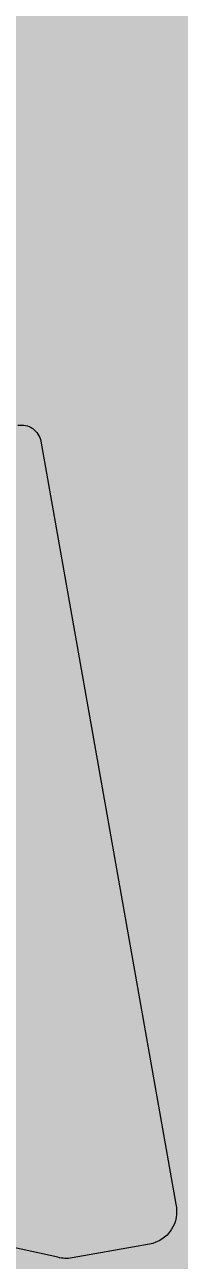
# Model space of a CAD drawing. Header units: millimetres. Extents: x -455656 to 9247092, y 0 to 412358.
# Drawn here: x 75441.7 to 75443.14, y 354034.24 to 354045.71 of the extents above; entities that cross this region are included whole.
import ezdxf
from ezdxf import colors
from ezdxf.entities.mleader import LeaderData, LeaderLine
from ezdxf.enums import TextEntityAlignment as Align
from ezdxf.math import Vec2, Vec3

# ---------------------------------------------------------------- set-up
doc = ezdxf.new("R2018")
doc.units = ezdxf.units.MM
doc.header["$MEASUREMENT"] = 0
doc.linetypes.add('HIDDEN', pattern=[6, 4, -2])
doc.layers.get('0').update_dxf_attribs({"color": 250, "lineweight": 9})
for name, color, linetype, lineweight in [('АР_Колонны Штрих', 250, 'Continuous', 5), ('АР_Номер помещения', 1, 'Continuous', 25), ('АР_Помещения_площадь', 19, 'Continuous', 9), ('подлога', 250, 'Continuous', 9)]:
    doc.layers.add(name, color=color, linetype=linetype, lineweight=lineweight)
doc.layers.add('АР_Названия помещений', color=124, linetype='Continuous', lineweight=5, plot=False)
doc.styles.add('ISOCPEUR', font='isocpeur.ttf', dxfattribs={"width": 0.7})
doc.styles.get("Standard").update_dxf_attribs({"font": 'isocpeur.ttf'})

# ---------------------------------------------------------------- blocks, each defined once
blk = doc.blocks.new('*U232')
at = {"color": 7, "style": 'ISOCPEUR', "width": 0.7, "flags": 1}
blk.add_attdef('КАТЕГОРИЯ', (-499.166, -2092.186), '', height=250, dxfattribs=at)
at = {"layer": 'АР_Номер помещения', "color": 7, "style": 'ISOCPEUR', "width": 0.7}
blk.add_attdef('НОМЕР_ПОМЕЩЕНИЯ', text='', height=300, dxfattribs=at).set_placement((1135.237, -4683.519), align=Align.MIDDLE_CENTER)
at = {"layer": 'АР_Помещения_площадь', "color": 7, "lineweight": 30, "width": 0.7, "flags": 104}
blk.add_attdef('ИМЯ_ПОМЕЩЕНИЯ', text='', height=100, dxfattribs=at).set_placement((157.628, 1217.141), align=Align.MIDDLE_CENTER)
at = {"layer": 'АР_Помещения_площадь', "color": 7, "style": 'ISOCPEUR', "width": 0.7}
blk.add_attdef('ПЛОЩАДЬ_ПОМЕЩЕНИЯ', text='', height=200, dxfattribs=at).set_placement((6388.051, -10752.088), align=Align.MIDDLE_RIGHT)
blk = doc.blocks.new('*U228')
at = {"color": 7, "style": 'ISOCPEUR', "width": 0.7, "flags": 1}
blk.add_attdef('КАТЕГОРИЯ', (-499.166, -2092.186), '', height=250, dxfattribs=at)
at = {"layer": 'АР_Номер помещения', "color": 7, "style": 'ISOCPEUR', "width": 0.7}
blk.add_attdef('НОМЕР_ПОМЕЩЕНИЯ', text='', height=300, dxfattribs=at).set_placement((-20232.679, 2600.078), align=Align.MIDDLE_CENTER)
at = {"layer": 'АР_Помещения_площадь', "color": 7, "style": 'ISOCPEUR', "width": 0.7}
blk.add_attdef('ПЛОЩАДЬ_ПОМЕЩЕНИЯ', text='', height=200, dxfattribs=at).set_placement((-20053.458, 1769.683), align=Align.MIDDLE_RIGHT)
at = {"layer": 'АР_Помещения_площадь', "color": 7, "lineweight": 30, "width": 0.7, "flags": 104}
blk.add_attdef('ИМЯ_ПОМЕЩЕНИЯ', text='', height=100, dxfattribs=at).set_placement((157.628, 1217.141), align=Align.MIDDLE_CENTER)
blk = doc.blocks.new('*U229')
at = {"color": 7, "style": 'ISOCPEUR', "width": 0.7, "flags": 1}
blk.add_attdef('КАТЕГОРИЯ', (-499.166, -2092.186), '', height=250, dxfattribs=at)
at = {"layer": 'АР_Номер помещения', "color": 7, "style": 'ISOCPEUR', "width": 0.7}
blk.add_attdef('НОМЕР_ПОМЕЩЕНИЯ', text='', height=300, dxfattribs=at).set_placement((-17103.919, 4164.009), align=Align.MIDDLE_CENTER)
at = {"layer": 'АР_Помещения_площадь', "color": 7, "style": 'ISOCPEUR', "width": 0.7}
blk.add_attdef('ПЛОЩАДЬ_ПОМЕЩЕНИЯ', text='', height=200, dxfattribs=at).set_placement((-15108.805, 2968.381), align=Align.MIDDLE_RIGHT)
at = {"layer": 'АР_Помещения_площадь', "color": 7, "lineweight": 30, "width": 0.7, "flags": 104}
blk.add_attdef('ИМЯ_ПОМЕЩЕНИЯ', text='', height=100, dxfattribs=at).set_placement((157.628, 1217.141), align=Align.MIDDLE_CENTER)
blk = doc.blocks.new('_DotSmall')
at = {"color": 0, "linetype": 'ByBlock', "const_width": 0.5}
blk.add_lwpolyline([(-0.0625, 0, 1), (0.0625, 0, 1)], format="xyb", close=True, dxfattribs=at)
blk = doc.blocks.new('A$Cb1ac1438')
at = {"layer": 'АР_Колонны Штрих', "ltscale": 100}
h = blk.add_hatch(dxfattribs=at)
h.set_pattern_fill('ANSI35', color=256, scale=500, angle=-72.0645)
h.set_pattern_definition([(332.935457, (-256735.91, 917047.48), (56.87424, 111.311818), []), (332.935457, (-256708.7, 916963.39), (56.87424, 111.311818), [156.25, -31.25, 0, -31.25])])
h.paths.add_polyline_path([(173.217, -6154.529), (50.039, -5773.967), (-330.523, -5897.145), (-207.345, -6277.707)])

msp = doc.modelspace()

# ---------------------------------------------------------------- linework, layer by layer
at = {"layer": 'подлога', "color": 5, "lineweight": 0, "ltscale": 100, "transparency": 33554687}
msp.add_lwpolyline([(75441.636, 354041.993, -0.4144), (75441.848, 354041.845), (75443.103, 354034.762, -0.430028), (75442.859, 354034.391), (75442.139, 354034.263, -0.109814), (75442.007, 354034.269), (75439.817, 354034.748, 0.800036)], format="xyb", dxfattribs=at)
msp.add_lwpolyline([(75441.636, 354041.993, -0.4144), (75441.848, 354041.845), (75443.103, 354034.762, -0.430028), (75442.859, 354034.391), (75442.139, 354034.263, -0.109814), (75442.007, 354034.269), (75439.817, 354034.748, 0.800036)], format="xyb", dxfattribs=at)
msp.add_lwpolyline([(75441.636, 354041.993, -0.4144), (75441.848, 354041.845), (75443.103, 354034.762, -0.430028), (75442.859, 354034.391), (75442.139, 354034.263, -0.109814), (75442.007, 354034.269), (75439.817, 354034.748, 0.800036)], format="xyb", dxfattribs=at)
msp.add_lwpolyline([(75441.636, 354041.993, -0.4144), (75441.848, 354041.845), (75443.103, 354034.762, -0.430028), (75442.859, 354034.391), (75442.139, 354034.263, -0.109814), (75442.007, 354034.269), (75439.817, 354034.748, 0.800036)], format="xyb", dxfattribs=at)
msp.add_lwpolyline([(75441.636, 354041.993, -0.4144), (75441.848, 354041.845), (75443.103, 354034.762, -0.430028), (75442.859, 354034.391), (75442.139, 354034.263, -0.109814), (75442.007, 354034.269), (75439.817, 354034.748, 0.800036)], format="xyb", dxfattribs=at)
msp.add_lwpolyline([(75441.636, 354041.993, -0.4144), (75441.848, 354041.845), (75443.103, 354034.762, -0.430028), (75442.859, 354034.391), (75442.139, 354034.263, -0.109814), (75442.007, 354034.269), (75439.817, 354034.748, 0.800036)], format="xyb", dxfattribs=at)
msp.add_lwpolyline([(75441.636, 354041.993, -0.4144), (75441.848, 354041.845), (75443.103, 354034.762, -0.430028), (75442.859, 354034.391), (75442.139, 354034.263, -0.109814), (75442.007, 354034.269), (75439.817, 354034.748, 0.800036)], format="xyb", dxfattribs=at)
msp.add_lwpolyline([(75441.636, 354041.993, -0.4144), (75441.848, 354041.845), (75443.103, 354034.762, -0.430028), (75442.859, 354034.391), (75442.139, 354034.263, -0.109814), (75442.007, 354034.269), (75439.817, 354034.748, 0.800036)], format="xyb", dxfattribs=at)
msp.add_lwpolyline([(75441.636, 354041.993, -0.4144), (75441.848, 354041.845), (75443.103, 354034.762, -0.430028), (75442.859, 354034.391), (75442.139, 354034.263, -0.109814), (75442.007, 354034.269), (75439.817, 354034.748, 0.800036)], format="xyb", dxfattribs=at)
msp.add_lwpolyline([(75441.636, 354041.993, -0.4144), (75441.848, 354041.845), (75443.103, 354034.762, -0.430028), (75442.859, 354034.391), (75442.139, 354034.263, -0.109814), (75442.007, 354034.269), (75439.817, 354034.748, 0.800036)], format="xyb", dxfattribs=at)
msp.add_lwpolyline([(75441.636, 354041.993, -0.4144), (75441.848, 354041.845), (75443.103, 354034.762, -0.430028), (75442.859, 354034.391), (75442.139, 354034.263, -0.109814), (75442.007, 354034.269), (75439.817, 354034.748, 0.800036)], format="xyb", dxfattribs=at)
msp.add_lwpolyline([(75441.636, 354041.993, -0.4144), (75441.848, 354041.845), (75443.103, 354034.762, -0.430028), (75442.859, 354034.391), (75442.139, 354034.263, -0.109814), (75442.007, 354034.269), (75439.817, 354034.748, 0.800036)], format="xyb", dxfattribs=at)
msp.add_lwpolyline([(75441.636, 354041.993, -0.4144), (75441.848, 354041.845), (75443.103, 354034.762, -0.430028), (75442.859, 354034.391), (75442.139, 354034.263, -0.109814), (75442.007, 354034.269), (75439.817, 354034.748, 0.800036)], format="xyb", dxfattribs=at)
msp.add_lwpolyline([(75441.636, 354041.993, -0.4144), (75441.848, 354041.845), (75443.103, 354034.762, -0.430028), (75442.859, 354034.391), (75442.139, 354034.263, -0.109814), (75442.007, 354034.269), (75439.817, 354034.748, 0.800036)], format="xyb", dxfattribs=at)
msp.add_lwpolyline([(75441.636, 354041.993, -0.4144), (75441.848, 354041.845), (75443.103, 354034.762, -0.430028), (75442.859, 354034.391), (75442.139, 354034.263, -0.109814), (75442.007, 354034.269), (75439.817, 354034.748, 0.800036)], format="xyb", dxfattribs=at)
msp.add_lwpolyline([(75441.636, 354041.993, -0.4144), (75441.848, 354041.845), (75443.103, 354034.762, -0.430028), (75442.859, 354034.391), (75442.139, 354034.263, -0.109814), (75442.007, 354034.269), (75439.817, 354034.748, 0.800036)], format="xyb", dxfattribs=at)
msp.add_lwpolyline([(75441.636, 354041.993, -0.4144), (75441.848, 354041.845), (75443.103, 354034.762, -0.430028), (75442.859, 354034.391), (75442.139, 354034.263, -0.109814), (75442.007, 354034.269), (75439.817, 354034.748, 0.800036)], format="xyb", dxfattribs=at)
msp.add_lwpolyline([(75441.636, 354041.993, -0.4144), (75441.848, 354041.845), (75443.103, 354034.762, -0.430028), (75442.859, 354034.391), (75442.139, 354034.263, -0.109814), (75442.007, 354034.269), (75439.817, 354034.748, 0.800036)], format="xyb", dxfattribs=at)
msp.add_lwpolyline([(75441.636, 354041.993, -0.4144), (75441.848, 354041.845), (75443.103, 354034.762, -0.430028), (75442.859, 354034.391), (75442.139, 354034.263, -0.109814), (75442.007, 354034.269), (75439.817, 354034.748, 0.800036)], format="xyb", dxfattribs=at)
msp.add_lwpolyline([(75441.636, 354041.993, -0.4144), (75441.848, 354041.845), (75443.103, 354034.762, -0.430028), (75442.859, 354034.391), (75442.139, 354034.263, -0.109814), (75442.007, 354034.269), (75439.817, 354034.748, 0.800036)], format="xyb", dxfattribs=at)
msp.add_lwpolyline([(75441.636, 354041.993, -0.4144), (75441.848, 354041.845), (75443.103, 354034.762, -0.430028), (75442.859, 354034.391), (75442.139, 354034.263, -0.109814), (75442.007, 354034.269), (75439.817, 354034.748, 0.800036)], format="xyb", dxfattribs=at)
msp.add_lwpolyline([(75441.636, 354041.993, -0.4144), (75441.848, 354041.845), (75443.103, 354034.762, -0.430028), (75442.859, 354034.391), (75442.139, 354034.263, -0.109814), (75442.007, 354034.269), (75439.817, 354034.748, 0.800036)], format="xyb", dxfattribs=at)
msp.add_lwpolyline([(75441.636, 354041.993, -0.4144), (75441.848, 354041.845), (75443.103, 354034.762, -0.430028), (75442.859, 354034.391), (75442.139, 354034.263, -0.109814), (75442.007, 354034.269), (75439.817, 354034.748, 0.800036)], format="xyb", dxfattribs=at)
msp.add_lwpolyline([(75441.636, 354041.993, -0.4144), (75441.848, 354041.845), (75443.103, 354034.762, -0.430028), (75442.859, 354034.391), (75442.139, 354034.263, -0.109814), (75442.007, 354034.269), (75439.817, 354034.748, 0.800036)], format="xyb", dxfattribs=at)
msp.add_lwpolyline([(75441.636, 354041.993, -0.4144), (75441.848, 354041.845), (75443.103, 354034.762, -0.430028), (75442.859, 354034.391), (75442.139, 354034.263, -0.109814), (75442.007, 354034.269), (75439.817, 354034.748, 0.800036)], format="xyb", dxfattribs=at)
msp.add_lwpolyline([(75441.636, 354041.993, -0.4144), (75441.848, 354041.845), (75443.103, 354034.762, -0.430028), (75442.859, 354034.391), (75442.139, 354034.263, -0.109814), (75442.007, 354034.269), (75439.817, 354034.748, 0.800036)], format="xyb", dxfattribs=at)
msp.add_lwpolyline([(75441.636, 354041.993, -0.4144), (75441.848, 354041.845), (75443.103, 354034.762, -0.430028), (75442.859, 354034.391), (75442.139, 354034.263, -0.109814), (75442.007, 354034.269), (75439.817, 354034.748, 0.800036)], format="xyb", dxfattribs=at)
msp.add_lwpolyline([(75441.636, 354041.993, -0.4144), (75441.848, 354041.845), (75443.103, 354034.762, -0.430028), (75442.859, 354034.391), (75442.139, 354034.263, -0.109814), (75442.007, 354034.269), (75439.817, 354034.748, 0.800036)], format="xyb", dxfattribs=at)
msp.add_lwpolyline([(75441.636, 354041.993, -0.4144), (75441.848, 354041.845), (75443.103, 354034.762, -0.430028), (75442.859, 354034.391), (75442.139, 354034.263, -0.109814), (75442.007, 354034.269), (75439.817, 354034.748, 0.800036)], format="xyb", dxfattribs=at)
msp.add_lwpolyline([(75441.636, 354041.993, -0.4144), (75441.848, 354041.845), (75443.103, 354034.762, -0.430028), (75442.859, 354034.391), (75442.139, 354034.263, -0.109814), (75442.007, 354034.269), (75439.817, 354034.748, 0.800036)], format="xyb", dxfattribs=at)
msp.add_lwpolyline([(75441.636, 354041.993, -0.4144), (75441.848, 354041.845), (75443.103, 354034.762, -0.430028), (75442.859, 354034.391), (75442.139, 354034.263, -0.109814), (75442.007, 354034.269), (75439.817, 354034.748, 0.800036)], format="xyb", dxfattribs=at)
msp.add_lwpolyline([(75441.636, 354041.993, -0.4144), (75441.848, 354041.845), (75443.103, 354034.762, -0.430028), (75442.859, 354034.391), (75442.139, 354034.263, -0.109814), (75442.007, 354034.269), (75439.817, 354034.748, 0.800036)], format="xyb", dxfattribs=at)
msp.add_lwpolyline([(75441.636, 354041.993, -0.4144), (75441.848, 354041.845), (75443.103, 354034.762, -0.430028), (75442.859, 354034.391), (75442.139, 354034.263, -0.109814), (75442.007, 354034.269), (75439.817, 354034.748, 0.800036)], format="xyb", dxfattribs=at)
msp.add_lwpolyline([(75441.636, 354041.993, -0.4144), (75441.848, 354041.845), (75443.103, 354034.762, -0.430028), (75442.859, 354034.391), (75442.139, 354034.263, -0.109814), (75442.007, 354034.269), (75439.817, 354034.748, 0.800036)], format="xyb", dxfattribs=at)
msp.add_lwpolyline([(75441.636, 354041.993, -0.4144), (75441.848, 354041.845), (75443.103, 354034.762, -0.430028), (75442.859, 354034.391), (75442.139, 354034.263, -0.109814), (75442.007, 354034.269), (75439.817, 354034.748, 0.800036)], format="xyb", dxfattribs=at)
msp.add_lwpolyline([(75441.636, 354041.993, -0.4144), (75441.848, 354041.845), (75443.103, 354034.762, -0.430028), (75442.859, 354034.391), (75442.139, 354034.263, -0.109814), (75442.007, 354034.269), (75439.817, 354034.748, 0.800036)], format="xyb", dxfattribs=at)
msp.add_lwpolyline([(75441.636, 354041.993, -0.4144), (75441.848, 354041.845), (75443.103, 354034.762, -0.430028), (75442.859, 354034.391), (75442.139, 354034.263, -0.109814), (75442.007, 354034.269), (75439.817, 354034.748, 0.800036)], format="xyb", dxfattribs=at)
msp.add_lwpolyline([(75441.636, 354041.993, -0.4144), (75441.848, 354041.845), (75443.103, 354034.762, -0.430028), (75442.859, 354034.391), (75442.139, 354034.263, -0.109814), (75442.007, 354034.269), (75439.817, 354034.748, 0.800036)], format="xyb", dxfattribs=at)
msp.add_lwpolyline([(75441.636, 354041.993, -0.4144), (75441.848, 354041.845), (75443.103, 354034.762, -0.430028), (75442.859, 354034.391), (75442.139, 354034.263, -0.109814), (75442.007, 354034.269), (75439.817, 354034.748, 0.800036)], format="xyb", dxfattribs=at)
msp.add_lwpolyline([(75441.636, 354041.993, -0.4144), (75441.848, 354041.845), (75443.103, 354034.762, -0.430028), (75442.859, 354034.391), (75442.139, 354034.263, -0.109814), (75442.007, 354034.269), (75439.817, 354034.748, 0.800036)], format="xyb", dxfattribs=at)
msp.add_lwpolyline([(75441.636, 354041.993, -0.4144), (75441.848, 354041.845), (75443.103, 354034.762, -0.430028), (75442.859, 354034.391), (75442.139, 354034.263, -0.109814), (75442.007, 354034.269), (75439.817, 354034.748, 0.800036)], format="xyb", dxfattribs=at)
msp.add_lwpolyline([(75441.636, 354041.993, -0.4144), (75441.848, 354041.845), (75443.103, 354034.762, -0.430028), (75442.859, 354034.391), (75442.139, 354034.263, -0.109814), (75442.007, 354034.269), (75439.817, 354034.748, 0.800036)], format="xyb", dxfattribs=at)
msp.add_lwpolyline([(75441.636, 354041.993, -0.4144), (75441.848, 354041.845), (75443.103, 354034.762, -0.430028), (75442.859, 354034.391), (75442.139, 354034.263, -0.109814), (75442.007, 354034.269), (75439.817, 354034.748, 0.800036)], format="xyb", dxfattribs=at)
msp.add_lwpolyline([(75441.636, 354041.993, -0.4144), (75441.848, 354041.845), (75443.103, 354034.762, -0.430028), (75442.859, 354034.391), (75442.139, 354034.263, -0.109814), (75442.007, 354034.269), (75439.817, 354034.748, 0.800036)], format="xyb", dxfattribs=at)
msp.add_lwpolyline([(75441.636, 354041.993, -0.4144), (75441.848, 354041.845), (75443.103, 354034.762, -0.430028), (75442.859, 354034.391), (75442.139, 354034.263, -0.109814), (75442.007, 354034.269), (75439.817, 354034.748, 0.800036)], format="xyb", dxfattribs=at)
msp.add_lwpolyline([(75441.636, 354041.993, -0.4144), (75441.848, 354041.845), (75443.103, 354034.762, -0.430028), (75442.859, 354034.391), (75442.139, 354034.263, -0.109814), (75442.007, 354034.269), (75439.817, 354034.748, 0.800036)], format="xyb", dxfattribs=at)
msp.add_lwpolyline([(75441.636, 354041.993, -0.4144), (75441.848, 354041.845), (75443.103, 354034.762, -0.430028), (75442.859, 354034.391), (75442.139, 354034.263, -0.109814), (75442.007, 354034.269), (75439.817, 354034.748, 0.800036)], format="xyb", dxfattribs=at)
msp.add_lwpolyline([(75441.636, 354041.993, -0.4144), (75441.848, 354041.845), (75443.103, 354034.762, -0.430028), (75442.859, 354034.391), (75442.139, 354034.263, -0.109814), (75442.007, 354034.269), (75439.817, 354034.748, 0.800036)], format="xyb", dxfattribs=at)
msp.add_lwpolyline([(75441.636, 354041.993, -0.4144), (75441.848, 354041.845), (75443.103, 354034.762, -0.430028), (75442.859, 354034.391), (75442.139, 354034.263, -0.109814), (75442.007, 354034.269), (75439.817, 354034.748, 0.800036)], format="xyb", dxfattribs=at)
msp.add_lwpolyline([(75441.636, 354041.993, -0.4144), (75441.848, 354041.845), (75443.103, 354034.762, -0.430028), (75442.859, 354034.391), (75442.139, 354034.263, -0.109814), (75442.007, 354034.269), (75439.817, 354034.748, 0.800036)], format="xyb", dxfattribs=at)
msp.add_lwpolyline([(75441.636, 354041.993, -0.4144), (75441.848, 354041.845), (75443.103, 354034.762, -0.430028), (75442.859, 354034.391), (75442.139, 354034.263, -0.109814), (75442.007, 354034.269), (75439.817, 354034.748, 0.800036)], format="xyb", dxfattribs=at)
msp.add_lwpolyline([(75441.636, 354041.993, -0.4144), (75441.848, 354041.845), (75443.103, 354034.762, -0.430028), (75442.859, 354034.391), (75442.139, 354034.263, -0.109814), (75442.007, 354034.269), (75439.817, 354034.748, 0.800036)], format="xyb", dxfattribs=at)
msp.add_lwpolyline([(75441.636, 354041.993, -0.4144), (75441.848, 354041.845), (75443.103, 354034.762, -0.430028), (75442.859, 354034.391), (75442.139, 354034.263, -0.109814), (75442.007, 354034.269), (75439.817, 354034.748, 0.800036)], format="xyb", dxfattribs=at)
msp.add_lwpolyline([(75441.636, 354041.993, -0.4144), (75441.848, 354041.845), (75443.103, 354034.762, -0.430028), (75442.859, 354034.391), (75442.139, 354034.263, -0.109814), (75442.007, 354034.269), (75439.817, 354034.748, 0.800036)], format="xyb", dxfattribs=at)
msp.add_lwpolyline([(75441.636, 354041.993, -0.4144), (75441.848, 354041.845), (75443.103, 354034.762, -0.430028), (75442.859, 354034.391), (75442.139, 354034.263, -0.109814), (75442.007, 354034.269), (75439.817, 354034.748, 0.800036)], format="xyb", dxfattribs=at)
msp.add_lwpolyline([(75441.636, 354041.993, -0.4144), (75441.848, 354041.845), (75443.103, 354034.762, -0.430028), (75442.859, 354034.391), (75442.139, 354034.263, -0.109814), (75442.007, 354034.269), (75439.817, 354034.748, 0.800036)], format="xyb", dxfattribs=at)
msp.add_lwpolyline([(75441.636, 354041.993, -0.4144), (75441.848, 354041.845), (75443.103, 354034.762, -0.430028), (75442.859, 354034.391), (75442.139, 354034.263, -0.109814), (75442.007, 354034.269), (75439.817, 354034.748, 0.800036)], format="xyb", dxfattribs=at)
msp.add_lwpolyline([(75441.636, 354041.993, -0.4144), (75441.848, 354041.845), (75443.103, 354034.762, -0.430028), (75442.859, 354034.391), (75442.139, 354034.263, -0.109814), (75442.007, 354034.269), (75439.817, 354034.748, 0.800036)], format="xyb", dxfattribs=at)
msp.add_lwpolyline([(75441.636, 354041.993, -0.4144), (75441.848, 354041.845), (75443.103, 354034.762, -0.430028), (75442.859, 354034.391), (75442.139, 354034.263, -0.109814), (75442.007, 354034.269), (75439.817, 354034.748, 0.800036)], format="xyb", dxfattribs=at)
msp.add_lwpolyline([(75441.636, 354041.993, -0.4144), (75441.848, 354041.845), (75443.103, 354034.762, -0.430028), (75442.859, 354034.391), (75442.139, 354034.263, -0.109814), (75442.007, 354034.269), (75439.817, 354034.748, 0.800036)], format="xyb", dxfattribs=at)
msp.add_lwpolyline([(75441.636, 354041.993, -0.4144), (75441.848, 354041.845), (75443.103, 354034.762, -0.430028), (75442.859, 354034.391), (75442.139, 354034.263, -0.109814), (75442.007, 354034.269), (75439.817, 354034.748, 0.800036)], format="xyb", dxfattribs=at)
msp.add_lwpolyline([(75441.636, 354041.993, -0.4144), (75441.848, 354041.845), (75443.103, 354034.762, -0.430028), (75442.859, 354034.391), (75442.139, 354034.263, -0.109814), (75442.007, 354034.269), (75439.817, 354034.748, 0.800036)], format="xyb", dxfattribs=at)
msp.add_lwpolyline([(75441.636, 354041.993, -0.4144), (75441.848, 354041.845), (75443.103, 354034.762, -0.430028), (75442.859, 354034.391), (75442.139, 354034.263, -0.109814), (75442.007, 354034.269), (75439.817, 354034.748, 0.800036)], format="xyb", dxfattribs=at)
msp.add_lwpolyline([(75441.636, 354041.993, -0.4144), (75441.848, 354041.845), (75443.103, 354034.762, -0.430028), (75442.859, 354034.391), (75442.139, 354034.263, -0.109814), (75442.007, 354034.269), (75439.817, 354034.748, 0.800036)], format="xyb", dxfattribs=at)
msp.add_lwpolyline([(75441.636, 354041.993, -0.4144), (75441.848, 354041.845), (75443.103, 354034.762, -0.430028), (75442.859, 354034.391), (75442.139, 354034.263, -0.109814), (75442.007, 354034.269), (75439.817, 354034.748, 0.800036)], format="xyb", dxfattribs=at)
msp.add_lwpolyline([(75441.636, 354041.993, -0.4144), (75441.848, 354041.845), (75443.103, 354034.762, -0.430028), (75442.859, 354034.391), (75442.139, 354034.263, -0.109814), (75442.007, 354034.269), (75439.817, 354034.748, 0.800036)], format="xyb", dxfattribs=at)
msp.add_lwpolyline([(75441.636, 354041.993, -0.4144), (75441.848, 354041.845), (75443.103, 354034.762, -0.430028), (75442.859, 354034.391), (75442.139, 354034.263, -0.109814), (75442.007, 354034.269), (75439.817, 354034.748, 0.800036)], format="xyb", dxfattribs=at)
msp.add_lwpolyline([(75441.636, 354041.993, -0.4144), (75441.848, 354041.845), (75443.103, 354034.762, -0.430028), (75442.859, 354034.391), (75442.139, 354034.263, -0.109814), (75442.007, 354034.269), (75439.817, 354034.748, 0.800036)], format="xyb", dxfattribs=at)
msp.add_lwpolyline([(75441.636, 354041.993, -0.4144), (75441.848, 354041.845), (75443.103, 354034.762, -0.430028), (75442.859, 354034.391), (75442.139, 354034.263, -0.109814), (75442.007, 354034.269), (75439.817, 354034.748, 0.800036)], format="xyb", dxfattribs=at)
msp.add_lwpolyline([(75441.636, 354041.993, -0.4144), (75441.848, 354041.845), (75443.103, 354034.762, -0.430028), (75442.859, 354034.391), (75442.139, 354034.263, -0.109814), (75442.007, 354034.269), (75439.817, 354034.748, 0.800036)], format="xyb", dxfattribs=at)
msp.add_lwpolyline([(75441.636, 354041.993, -0.4144), (75441.848, 354041.845), (75443.103, 354034.762, -0.430028), (75442.859, 354034.391), (75442.139, 354034.263, -0.109814), (75442.007, 354034.269), (75439.817, 354034.748, 0.800036)], format="xyb", dxfattribs=at)
msp.add_lwpolyline([(75441.636, 354041.993, -0.4144), (75441.848, 354041.845), (75443.103, 354034.762, -0.430028), (75442.859, 354034.391), (75442.139, 354034.263, -0.109814), (75442.007, 354034.269), (75439.817, 354034.748, 0.800036)], format="xyb", dxfattribs=at)
msp.add_lwpolyline([(75441.636, 354041.993, -0.4144), (75441.848, 354041.845), (75443.103, 354034.762, -0.430028), (75442.859, 354034.391), (75442.139, 354034.263, -0.109814), (75442.007, 354034.269), (75439.817, 354034.748, 0.800036)], format="xyb", dxfattribs=at)
msp.add_lwpolyline([(75441.636, 354041.993, -0.4144), (75441.848, 354041.845), (75443.103, 354034.762, -0.430028), (75442.859, 354034.391), (75442.139, 354034.263, -0.109814), (75442.007, 354034.269), (75439.817, 354034.748, 0.800036)], format="xyb", dxfattribs=at)
msp.add_lwpolyline([(75441.636, 354041.993, -0.4144), (75441.848, 354041.845), (75443.103, 354034.762, -0.430028), (75442.859, 354034.391), (75442.139, 354034.263, -0.109814), (75442.007, 354034.269), (75439.817, 354034.748, 0.800036)], format="xyb", dxfattribs=at)
msp.add_lwpolyline([(75441.636, 354041.993, -0.4144), (75441.848, 354041.845), (75443.103, 354034.762, -0.430028), (75442.859, 354034.391), (75442.139, 354034.263, -0.109814), (75442.007, 354034.269), (75439.817, 354034.748, 0.800036)], format="xyb", dxfattribs=at)
msp.add_lwpolyline([(75441.636, 354041.993, -0.4144), (75441.848, 354041.845), (75443.103, 354034.762, -0.430028), (75442.859, 354034.391), (75442.139, 354034.263, -0.109814), (75442.007, 354034.269), (75439.817, 354034.748, 0.800036)], format="xyb", dxfattribs=at)
msp.add_lwpolyline([(75441.636, 354041.993, -0.4144), (75441.848, 354041.845), (75443.103, 354034.762, -0.430028), (75442.859, 354034.391), (75442.139, 354034.263, -0.109814), (75442.007, 354034.269), (75439.817, 354034.748, 0.800036)], format="xyb", dxfattribs=at)
msp.add_lwpolyline([(75441.636, 354041.993, -0.4144), (75441.848, 354041.845), (75443.103, 354034.762, -0.430028), (75442.859, 354034.391), (75442.139, 354034.263, -0.109814), (75442.007, 354034.269), (75439.817, 354034.748, 0.800036)], format="xyb", dxfattribs=at)
msp.add_lwpolyline([(75441.636, 354041.993, -0.4144), (75441.848, 354041.845), (75443.103, 354034.762, -0.430028), (75442.859, 354034.391), (75442.139, 354034.263, -0.109814), (75442.007, 354034.269), (75439.817, 354034.748, 0.800036)], format="xyb", dxfattribs=at)
msp.add_lwpolyline([(75441.636, 354041.993, -0.4144), (75441.848, 354041.845), (75443.103, 354034.762, -0.430028), (75442.859, 354034.391), (75442.139, 354034.263, -0.109814), (75442.007, 354034.269), (75439.817, 354034.748, 0.800036)], format="xyb", dxfattribs=at)
msp.add_lwpolyline([(75441.636, 354041.993, -0.4144), (75441.848, 354041.845), (75443.103, 354034.762, -0.430028), (75442.859, 354034.391), (75442.139, 354034.263, -0.109814), (75442.007, 354034.269), (75439.817, 354034.748, 0.800036)], format="xyb", dxfattribs=at)
msp.add_lwpolyline([(75441.636, 354041.993, -0.4144), (75441.848, 354041.845), (75443.103, 354034.762, -0.430028), (75442.859, 354034.391), (75442.139, 354034.263, -0.109814), (75442.007, 354034.269), (75439.817, 354034.748, 0.800036)], format="xyb", dxfattribs=at)
msp.add_lwpolyline([(75441.636, 354041.993, -0.4144), (75441.848, 354041.845), (75443.103, 354034.762, -0.430028), (75442.859, 354034.391), (75442.139, 354034.263, -0.109814), (75442.007, 354034.269), (75439.817, 354034.748, 0.800036)], format="xyb", dxfattribs=at)
msp.add_lwpolyline([(75441.636, 354041.993, -0.4144), (75441.848, 354041.845), (75443.103, 354034.762, -0.430028), (75442.859, 354034.391), (75442.139, 354034.263, -0.109814), (75442.007, 354034.269), (75439.817, 354034.748, 0.800036)], format="xyb", dxfattribs=at)
msp.add_lwpolyline([(75441.636, 354041.993, -0.4144), (75441.848, 354041.845), (75443.103, 354034.762, -0.430028), (75442.859, 354034.391), (75442.139, 354034.263, -0.109814), (75442.007, 354034.269), (75439.817, 354034.748, 0.800036)], format="xyb", dxfattribs=at)
msp.add_lwpolyline([(75441.636, 354041.993, -0.4144), (75441.848, 354041.845), (75443.103, 354034.762, -0.430028), (75442.859, 354034.391), (75442.139, 354034.263, -0.109814), (75442.007, 354034.269), (75439.817, 354034.748, 0.800036)], format="xyb", dxfattribs=at)
msp.add_lwpolyline([(75441.636, 354041.993, -0.4144), (75441.848, 354041.845), (75443.103, 354034.762, -0.430028), (75442.859, 354034.391), (75442.139, 354034.263, -0.109814), (75442.007, 354034.269), (75439.817, 354034.748, 0.800036)], format="xyb", dxfattribs=at)
msp.add_lwpolyline([(75441.636, 354041.993, -0.4144), (75441.848, 354041.845), (75443.103, 354034.762, -0.430028), (75442.859, 354034.391), (75442.139, 354034.263, -0.109814), (75442.007, 354034.269), (75439.817, 354034.748, 0.800036)], format="xyb", dxfattribs=at)
msp.add_lwpolyline([(75441.636, 354041.993, -0.4144), (75441.848, 354041.845), (75443.103, 354034.762, -0.430028), (75442.859, 354034.391), (75442.139, 354034.263, -0.109814), (75442.007, 354034.269), (75439.817, 354034.748, 0.800036)], format="xyb", dxfattribs=at)
msp.add_lwpolyline([(75441.636, 354041.993, -0.4144), (75441.848, 354041.845), (75443.103, 354034.762, -0.430028), (75442.859, 354034.391), (75442.139, 354034.263, -0.109814), (75442.007, 354034.269), (75439.817, 354034.748, 0.800036)], format="xyb", dxfattribs=at)
msp.add_lwpolyline([(75441.636, 354041.993, -0.4144), (75441.848, 354041.845), (75443.103, 354034.762, -0.430028), (75442.859, 354034.391), (75442.139, 354034.263, -0.109814), (75442.007, 354034.269), (75439.817, 354034.748, 0.800036)], format="xyb", dxfattribs=at)
msp.add_lwpolyline([(75441.636, 354041.993, -0.4144), (75441.848, 354041.845), (75443.103, 354034.762, -0.430028), (75442.859, 354034.391), (75442.139, 354034.263, -0.109814), (75442.007, 354034.269), (75439.817, 354034.748, 0.800036)], format="xyb", dxfattribs=at)
msp.add_lwpolyline([(75441.636, 354041.993, -0.4144), (75441.848, 354041.845), (75443.103, 354034.762, -0.430028), (75442.859, 354034.391), (75442.139, 354034.263, -0.109814), (75442.007, 354034.269), (75439.817, 354034.748, 0.800036)], format="xyb", dxfattribs=at)
msp.add_lwpolyline([(75441.636, 354041.993, -0.4144), (75441.848, 354041.845), (75443.103, 354034.762, -0.430028), (75442.859, 354034.391), (75442.139, 354034.263, -0.109814), (75442.007, 354034.269), (75439.817, 354034.748, 0.800036)], format="xyb", dxfattribs=at)
msp.add_lwpolyline([(75441.636, 354041.993, -0.4144), (75441.848, 354041.845), (75443.103, 354034.762, -0.430028), (75442.859, 354034.391), (75442.139, 354034.263, -0.109814), (75442.007, 354034.269), (75439.817, 354034.748, 0.800036)], format="xyb", dxfattribs=at)
msp.add_lwpolyline([(75441.636, 354041.993, -0.4144), (75441.848, 354041.845), (75443.103, 354034.762, -0.430028), (75442.859, 354034.391), (75442.139, 354034.263, -0.109814), (75442.007, 354034.269), (75439.817, 354034.748, 0.800036)], format="xyb", dxfattribs=at)
msp.add_lwpolyline([(75441.636, 354041.993, -0.4144), (75441.848, 354041.845), (75443.103, 354034.762, -0.430028), (75442.859, 354034.391), (75442.139, 354034.263, -0.109814), (75442.007, 354034.269), (75439.817, 354034.748, 0.800036)], format="xyb", dxfattribs=at)
msp.add_lwpolyline([(75441.636, 354041.993, -0.4144), (75441.848, 354041.845), (75443.103, 354034.762, -0.430028), (75442.859, 354034.391), (75442.139, 354034.263, -0.109814), (75442.007, 354034.269), (75439.817, 354034.748, 0.800036)], format="xyb", dxfattribs=at)
msp.add_lwpolyline([(75441.636, 354041.993, -0.4144), (75441.848, 354041.845), (75443.103, 354034.762, -0.430028), (75442.859, 354034.391), (75442.139, 354034.263, -0.109814), (75442.007, 354034.269), (75439.817, 354034.748, 0.800036)], format="xyb", dxfattribs=at)
msp.add_lwpolyline([(75441.636, 354041.993, -0.4144), (75441.848, 354041.845), (75443.103, 354034.762, -0.430028), (75442.859, 354034.391), (75442.139, 354034.263, -0.109814), (75442.007, 354034.269), (75439.817, 354034.748, 0.800036)], format="xyb", dxfattribs=at)
msp.add_lwpolyline([(75441.636, 354041.993, -0.4144), (75441.848, 354041.845), (75443.103, 354034.762, -0.430028), (75442.859, 354034.391), (75442.139, 354034.263, -0.109814), (75442.007, 354034.269), (75439.817, 354034.748, 0.800036)], format="xyb", dxfattribs=at)
msp.add_lwpolyline([(75441.636, 354041.993, -0.4144), (75441.848, 354041.845), (75443.103, 354034.762, -0.430028), (75442.859, 354034.391), (75442.139, 354034.263, -0.109814), (75442.007, 354034.269), (75439.817, 354034.748, 0.800036)], format="xyb", dxfattribs=at)
msp.add_lwpolyline([(75441.636, 354041.993, -0.4144), (75441.848, 354041.845), (75443.103, 354034.762, -0.430028), (75442.859, 354034.391), (75442.139, 354034.263, -0.109814), (75442.007, 354034.269), (75439.817, 354034.748, 0.800036)], format="xyb", dxfattribs=at)
msp.add_lwpolyline([(75441.636, 354041.993, -0.4144), (75441.848, 354041.845), (75443.103, 354034.762, -0.430028), (75442.859, 354034.391), (75442.139, 354034.263, -0.109814), (75442.007, 354034.269), (75439.817, 354034.748, 0.800036)], format="xyb", dxfattribs=at)
msp.add_lwpolyline([(75441.636, 354041.993, -0.4144), (75441.848, 354041.845), (75443.103, 354034.762, -0.430028), (75442.859, 354034.391), (75442.139, 354034.263, -0.109814), (75442.007, 354034.269), (75439.817, 354034.748, 0.800036)], format="xyb", dxfattribs=at)
msp.add_lwpolyline([(75441.636, 354041.993, -0.4144), (75441.848, 354041.845), (75443.103, 354034.762, -0.430028), (75442.859, 354034.391), (75442.139, 354034.263, -0.109814), (75442.007, 354034.269), (75439.817, 354034.748, 0.800036)], format="xyb", dxfattribs=at)
msp.add_lwpolyline([(75441.636, 354041.993, -0.4144), (75441.848, 354041.845), (75443.103, 354034.762, -0.430028), (75442.859, 354034.391), (75442.139, 354034.263, -0.109814), (75442.007, 354034.269), (75439.817, 354034.748, 0.800036)], format="xyb", dxfattribs=at)
msp.add_lwpolyline([(75441.636, 354041.993, -0.4144), (75441.848, 354041.845), (75443.103, 354034.762, -0.430028), (75442.859, 354034.391), (75442.139, 354034.263, -0.109814), (75442.007, 354034.269), (75439.817, 354034.748, 0.800036)], format="xyb", dxfattribs=at)
msp.add_lwpolyline([(75441.636, 354041.993, -0.4144), (75441.848, 354041.845), (75443.103, 354034.762, -0.430028), (75442.859, 354034.391), (75442.139, 354034.263, -0.109814), (75442.007, 354034.269), (75439.817, 354034.748, 0.800036)], format="xyb", dxfattribs=at)
msp.add_lwpolyline([(75441.636, 354041.993, -0.4144), (75441.848, 354041.845), (75443.103, 354034.762, -0.430028), (75442.859, 354034.391), (75442.139, 354034.263, -0.109814), (75442.007, 354034.269), (75439.817, 354034.748, 0.800036)], format="xyb", dxfattribs=at)
msp.add_lwpolyline([(75441.636, 354041.993, -0.4144), (75441.848, 354041.845), (75443.103, 354034.762, -0.430028), (75442.859, 354034.391), (75442.139, 354034.263, -0.109814), (75442.007, 354034.269), (75439.817, 354034.748, 0.800036)], format="xyb", dxfattribs=at)
msp.add_lwpolyline([(75441.636, 354041.993, -0.4144), (75441.848, 354041.845), (75443.103, 354034.762, -0.430028), (75442.859, 354034.391), (75442.139, 354034.263, -0.109814), (75442.007, 354034.269), (75439.817, 354034.748, 0.800036)], format="xyb", dxfattribs=at)
msp.add_lwpolyline([(75441.636, 354041.993, -0.4144), (75441.848, 354041.845), (75443.103, 354034.762, -0.430028), (75442.859, 354034.391), (75442.139, 354034.263, -0.109814), (75442.007, 354034.269), (75439.817, 354034.748, 0.800036)], format="xyb", dxfattribs=at)
msp.add_lwpolyline([(75441.636, 354041.993, -0.4144), (75441.848, 354041.845), (75443.103, 354034.762, -0.430028), (75442.859, 354034.391), (75442.139, 354034.263, -0.109814), (75442.007, 354034.269), (75439.817, 354034.748, 0.800036)], format="xyb", dxfattribs=at)
msp.add_lwpolyline([(75441.636, 354041.993, -0.4144), (75441.848, 354041.845), (75443.103, 354034.762, -0.430028), (75442.859, 354034.391), (75442.139, 354034.263, -0.109814), (75442.007, 354034.269), (75439.817, 354034.748, 0.800036)], format="xyb", dxfattribs=at)
msp.add_lwpolyline([(75441.636, 354041.993, -0.4144), (75441.848, 354041.845), (75443.103, 354034.762, -0.430028), (75442.859, 354034.391), (75442.139, 354034.263, -0.109814), (75442.007, 354034.269), (75439.817, 354034.748, 0.800036)], format="xyb", dxfattribs=at)
msp.add_lwpolyline([(75441.636, 354041.993, -0.4144), (75441.848, 354041.845), (75443.103, 354034.762, -0.430028), (75442.859, 354034.391), (75442.139, 354034.263, -0.109814), (75442.007, 354034.269), (75439.817, 354034.748, 0.800036)], format="xyb", dxfattribs=at)
msp.add_lwpolyline([(75441.636, 354041.993, -0.4144), (75441.848, 354041.845), (75443.103, 354034.762, -0.430028), (75442.859, 354034.391), (75442.139, 354034.263, -0.109814), (75442.007, 354034.269), (75439.817, 354034.748, 0.800036)], format="xyb", dxfattribs=at)
msp.add_lwpolyline([(75441.636, 354041.993, -0.4144), (75441.848, 354041.845), (75443.103, 354034.762, -0.430028), (75442.859, 354034.391), (75442.139, 354034.263, -0.109814), (75442.007, 354034.269), (75439.817, 354034.748, 0.800036)], format="xyb", dxfattribs=at)
msp.add_lwpolyline([(75441.636, 354041.993, -0.4144), (75441.848, 354041.845), (75443.103, 354034.762, -0.430028), (75442.859, 354034.391), (75442.139, 354034.263, -0.109814), (75442.007, 354034.269), (75439.817, 354034.748, 0.800036)], format="xyb", dxfattribs=at)
msp.add_lwpolyline([(75441.636, 354041.993, -0.4144), (75441.848, 354041.845), (75443.103, 354034.762, -0.430028), (75442.859, 354034.391), (75442.139, 354034.263, -0.109814), (75442.007, 354034.269), (75439.817, 354034.748, 0.800036)], format="xyb", dxfattribs=at)
msp.add_lwpolyline([(75441.636, 354041.993, -0.4144), (75441.848, 354041.845), (75443.103, 354034.762, -0.430028), (75442.859, 354034.391), (75442.139, 354034.263, -0.109814), (75442.007, 354034.269), (75439.817, 354034.748, 0.800036)], format="xyb", dxfattribs=at)
msp.add_lwpolyline([(75441.636, 354041.993, -0.4144), (75441.848, 354041.845), (75443.103, 354034.762, -0.430028), (75442.859, 354034.391), (75442.139, 354034.263, -0.109814), (75442.007, 354034.269), (75439.817, 354034.748, 0.800036)], format="xyb", dxfattribs=at)
msp.add_lwpolyline([(75441.636, 354041.993, -0.4144), (75441.848, 354041.845), (75443.103, 354034.762, -0.430028), (75442.859, 354034.391), (75442.139, 354034.263, -0.109814), (75442.007, 354034.269), (75439.817, 354034.748, 0.800036)], format="xyb", dxfattribs=at)
msp.add_lwpolyline([(75441.636, 354041.993, -0.4144), (75441.848, 354041.845), (75443.103, 354034.762, -0.430028), (75442.859, 354034.391), (75442.139, 354034.263, -0.109814), (75442.007, 354034.269), (75439.817, 354034.748, 0.800036)], format="xyb", dxfattribs=at)
msp.add_lwpolyline([(75441.636, 354041.993, -0.4144), (75441.848, 354041.845), (75443.103, 354034.762, -0.430028), (75442.859, 354034.391), (75442.139, 354034.263, -0.109814), (75442.007, 354034.269), (75439.817, 354034.748, 0.800036)], format="xyb", dxfattribs=at)
msp.add_lwpolyline([(75441.636, 354041.993, -0.4144), (75441.848, 354041.845), (75443.103, 354034.762, -0.430028), (75442.859, 354034.391), (75442.139, 354034.263, -0.109814), (75442.007, 354034.269), (75439.817, 354034.748, 0.800036)], format="xyb", dxfattribs=at)
msp.add_lwpolyline([(75441.636, 354041.993, -0.4144), (75441.848, 354041.845), (75443.103, 354034.762, -0.430028), (75442.859, 354034.391), (75442.139, 354034.263, -0.109814), (75442.007, 354034.269), (75439.817, 354034.748, 0.800036)], format="xyb", dxfattribs=at)
msp.add_lwpolyline([(75441.636, 354041.993, -0.4144), (75441.848, 354041.845), (75443.103, 354034.762, -0.430028), (75442.859, 354034.391), (75442.139, 354034.263, -0.109814), (75442.007, 354034.269), (75439.817, 354034.748, 0.800036)], format="xyb", dxfattribs=at)
msp.add_lwpolyline([(75441.636, 354041.993, -0.4144), (75441.848, 354041.845), (75443.103, 354034.762, -0.430028), (75442.859, 354034.391), (75442.139, 354034.263, -0.109814), (75442.007, 354034.269), (75439.817, 354034.748, 0.800036)], format="xyb", dxfattribs=at)
msp.add_lwpolyline([(75441.636, 354041.993, -0.4144), (75441.848, 354041.845), (75443.103, 354034.762, -0.430028), (75442.859, 354034.391), (75442.139, 354034.263, -0.109814), (75442.007, 354034.269), (75439.817, 354034.748, 0.800036)], format="xyb", dxfattribs=at)
msp.add_lwpolyline([(75441.636, 354041.993, -0.4144), (75441.848, 354041.845), (75443.103, 354034.762, -0.430028), (75442.859, 354034.391), (75442.139, 354034.263, -0.109814), (75442.007, 354034.269), (75439.817, 354034.748, 0.800036)], format="xyb", dxfattribs=at)
msp.add_lwpolyline([(75441.636, 354041.993, -0.4144), (75441.848, 354041.845), (75443.103, 354034.762, -0.430028), (75442.859, 354034.391), (75442.139, 354034.263, -0.109814), (75442.007, 354034.269), (75439.817, 354034.748, 0.800036)], format="xyb", dxfattribs=at)
msp.add_lwpolyline([(75441.636, 354041.993, -0.4144), (75441.848, 354041.845), (75443.103, 354034.762, -0.430028), (75442.859, 354034.391), (75442.139, 354034.263, -0.109814), (75442.007, 354034.269), (75439.817, 354034.748, 0.800036)], format="xyb", dxfattribs=at)
msp.add_lwpolyline([(75441.636, 354041.993, -0.4144), (75441.848, 354041.845), (75443.103, 354034.762, -0.430028), (75442.859, 354034.391), (75442.139, 354034.263, -0.109814), (75442.007, 354034.269), (75439.817, 354034.748, 0.800036)], format="xyb", dxfattribs=at)
msp.add_lwpolyline([(75441.636, 354041.993, -0.4144), (75441.848, 354041.845), (75443.103, 354034.762, -0.430028), (75442.859, 354034.391), (75442.139, 354034.263, -0.109814), (75442.007, 354034.269), (75439.817, 354034.748, 0.800036)], format="xyb", dxfattribs=at)
msp.add_lwpolyline([(75441.636, 354041.993, -0.4144), (75441.848, 354041.845), (75443.103, 354034.762, -0.430028), (75442.859, 354034.391), (75442.139, 354034.263, -0.109814), (75442.007, 354034.269), (75439.817, 354034.748, 0.800036)], format="xyb", dxfattribs=at)
msp.add_lwpolyline([(75441.636, 354041.993, -0.4144), (75441.848, 354041.845), (75443.103, 354034.762, -0.430028), (75442.859, 354034.391), (75442.139, 354034.263, -0.109814), (75442.007, 354034.269), (75439.817, 354034.748, 0.800036)], format="xyb", dxfattribs=at)
msp.add_lwpolyline([(75441.636, 354041.993, -0.4144), (75441.848, 354041.845), (75443.103, 354034.762, -0.430028), (75442.859, 354034.391), (75442.139, 354034.263, -0.109814), (75442.007, 354034.269), (75439.817, 354034.748, 0.800036)], format="xyb", dxfattribs=at)
msp.add_lwpolyline([(75441.636, 354041.993, -0.4144), (75441.848, 354041.845), (75443.103, 354034.762, -0.430028), (75442.859, 354034.391), (75442.139, 354034.263, -0.109814), (75442.007, 354034.269), (75439.817, 354034.748, 0.800036)], format="xyb", dxfattribs=at)
msp.add_lwpolyline([(75441.636, 354041.993, -0.4144), (75441.848, 354041.845), (75443.103, 354034.762, -0.430028), (75442.859, 354034.391), (75442.139, 354034.263, -0.109814), (75442.007, 354034.269), (75439.817, 354034.748, 0.800036)], format="xyb", dxfattribs=at)
msp.add_lwpolyline([(75441.636, 354041.993, -0.4144), (75441.848, 354041.845), (75443.103, 354034.762, -0.430028), (75442.859, 354034.391), (75442.139, 354034.263, -0.109814), (75442.007, 354034.269), (75439.817, 354034.748, 0.800036)], format="xyb", dxfattribs=at)
msp.add_lwpolyline([(75441.636, 354041.993, -0.4144), (75441.848, 354041.845), (75443.103, 354034.762, -0.430028), (75442.859, 354034.391), (75442.139, 354034.263, -0.109814), (75442.007, 354034.269), (75439.817, 354034.748, 0.800036)], format="xyb", dxfattribs=at)
msp.add_lwpolyline([(75441.636, 354041.993, -0.4144), (75441.848, 354041.845), (75443.103, 354034.762, -0.430028), (75442.859, 354034.391), (75442.139, 354034.263, -0.109814), (75442.007, 354034.269), (75439.817, 354034.748, 0.800036)], format="xyb", dxfattribs=at)
msp.add_lwpolyline([(75441.636, 354041.993, -0.4144), (75441.848, 354041.845), (75443.103, 354034.762, -0.430028), (75442.859, 354034.391), (75442.139, 354034.263, -0.109814), (75442.007, 354034.269), (75439.817, 354034.748, 0.800036)], format="xyb", dxfattribs=at)
msp.add_lwpolyline([(75441.636, 354041.993, -0.4144), (75441.848, 354041.845), (75443.103, 354034.762, -0.430028), (75442.859, 354034.391), (75442.139, 354034.263, -0.109814), (75442.007, 354034.269), (75439.817, 354034.748, 0.800036)], format="xyb", dxfattribs=at)
msp.add_lwpolyline([(75441.636, 354041.993, -0.4144), (75441.848, 354041.845), (75443.103, 354034.762, -0.430028), (75442.859, 354034.391), (75442.139, 354034.263, -0.109814), (75442.007, 354034.269), (75439.817, 354034.748, 0.800036)], format="xyb", dxfattribs=at)
msp.add_lwpolyline([(75441.636, 354041.993, -0.4144), (75441.848, 354041.845), (75443.103, 354034.762, -0.430028), (75442.859, 354034.391), (75442.139, 354034.263, -0.109814), (75442.007, 354034.269), (75439.817, 354034.748, 0.800036)], format="xyb", dxfattribs=at)
msp.add_lwpolyline([(75441.636, 354041.993, -0.4144), (75441.848, 354041.845), (75443.103, 354034.762, -0.430028), (75442.859, 354034.391), (75442.139, 354034.263, -0.109814), (75442.007, 354034.269), (75439.817, 354034.748, 0.800036)], format="xyb", dxfattribs=at)
msp.add_lwpolyline([(75441.636, 354041.993, -0.4144), (75441.848, 354041.845), (75443.103, 354034.762, -0.430028), (75442.859, 354034.391), (75442.139, 354034.263, -0.109814), (75442.007, 354034.269), (75439.817, 354034.748, 0.800036)], format="xyb", dxfattribs=at)
msp.add_lwpolyline([(75441.636, 354041.993, -0.4144), (75441.848, 354041.845), (75443.103, 354034.762, -0.430028), (75442.859, 354034.391), (75442.139, 354034.263, -0.109814), (75442.007, 354034.269), (75439.817, 354034.748, 0.800036)], format="xyb", dxfattribs=at)
msp.add_lwpolyline([(75441.636, 354041.993, -0.4144), (75441.848, 354041.845), (75443.103, 354034.762, -0.430028), (75442.859, 354034.391), (75442.139, 354034.263, -0.109814), (75442.007, 354034.269), (75439.817, 354034.748, 0.800036)], format="xyb", dxfattribs=at)
msp.add_lwpolyline([(75441.636, 354041.993, -0.4144), (75441.848, 354041.845), (75443.103, 354034.762, -0.430028), (75442.859, 354034.391), (75442.139, 354034.263, -0.109814), (75442.007, 354034.269), (75439.817, 354034.748, 0.800036)], format="xyb", dxfattribs=at)
msp.add_lwpolyline([(75441.636, 354041.993, -0.4144), (75441.848, 354041.845), (75443.103, 354034.762, -0.430028), (75442.859, 354034.391), (75442.139, 354034.263, -0.109814), (75442.007, 354034.269), (75439.817, 354034.748, 0.800036)], format="xyb", dxfattribs=at)
msp.add_lwpolyline([(75441.636, 354041.993, -0.4144), (75441.848, 354041.845), (75443.103, 354034.762, -0.430028), (75442.859, 354034.391), (75442.139, 354034.263, -0.109814), (75442.007, 354034.269), (75439.817, 354034.748, 0.800036)], format="xyb", dxfattribs=at)
msp.add_lwpolyline([(75441.636, 354041.993, -0.4144), (75441.848, 354041.845), (75443.103, 354034.762, -0.430028), (75442.859, 354034.391), (75442.139, 354034.263, -0.109814), (75442.007, 354034.269), (75439.817, 354034.748, 0.800036)], format="xyb", dxfattribs=at)
msp.add_lwpolyline([(75441.636, 354041.993, -0.4144), (75441.848, 354041.845), (75443.103, 354034.762, -0.430028), (75442.859, 354034.391), (75442.139, 354034.263, -0.109814), (75442.007, 354034.269), (75439.817, 354034.748, 0.800036)], format="xyb", dxfattribs=at)
msp.add_lwpolyline([(75441.636, 354041.993, -0.4144), (75441.848, 354041.845), (75443.103, 354034.762, -0.430028), (75442.859, 354034.391), (75442.139, 354034.263, -0.109814), (75442.007, 354034.269), (75439.817, 354034.748, 0.800036)], format="xyb", dxfattribs=at)
msp.add_lwpolyline([(75441.636, 354041.993, -0.4144), (75441.848, 354041.845), (75443.103, 354034.762, -0.430028), (75442.859, 354034.391), (75442.139, 354034.263, -0.109814), (75442.007, 354034.269), (75439.817, 354034.748, 0.800036)], format="xyb", dxfattribs=at)
msp.add_lwpolyline([(75441.636, 354041.993, -0.4144), (75441.848, 354041.845), (75443.103, 354034.762, -0.430028), (75442.859, 354034.391), (75442.139, 354034.263, -0.109814), (75442.007, 354034.269), (75439.817, 354034.748, 0.800036)], format="xyb", dxfattribs=at)
msp.add_lwpolyline([(75441.636, 354041.993, -0.4144), (75441.848, 354041.845), (75443.103, 354034.762, -0.430028), (75442.859, 354034.391), (75442.139, 354034.263, -0.109814), (75442.007, 354034.269), (75439.817, 354034.748, 0.800036)], format="xyb", dxfattribs=at)
msp.add_lwpolyline([(75441.636, 354041.993, -0.4144), (75441.848, 354041.845), (75443.103, 354034.762, -0.430028), (75442.859, 354034.391), (75442.139, 354034.263, -0.109814), (75442.007, 354034.269), (75439.817, 354034.748, 0.800036)], format="xyb", dxfattribs=at)
msp.add_lwpolyline([(75441.636, 354041.993, -0.4144), (75441.848, 354041.845), (75443.103, 354034.762, -0.430028), (75442.859, 354034.391), (75442.139, 354034.263, -0.109814), (75442.007, 354034.269), (75439.817, 354034.748, 0.800036)], format="xyb", dxfattribs=at)
msp.add_lwpolyline([(75441.636, 354041.993, -0.4144), (75441.848, 354041.845), (75443.103, 354034.762, -0.430028), (75442.859, 354034.391), (75442.139, 354034.263, -0.109814), (75442.007, 354034.269), (75439.817, 354034.748, 0.800036)], format="xyb", dxfattribs=at)
msp.add_lwpolyline([(75441.636, 354041.993, -0.4144), (75441.848, 354041.845), (75443.103, 354034.762, -0.430028), (75442.859, 354034.391), (75442.139, 354034.263, -0.109814), (75442.007, 354034.269), (75439.817, 354034.748, 0.800036)], format="xyb", dxfattribs=at)
msp.add_lwpolyline([(75441.636, 354041.993, -0.4144), (75441.848, 354041.845), (75443.103, 354034.762, -0.430028), (75442.859, 354034.391), (75442.139, 354034.263, -0.109814), (75442.007, 354034.269), (75439.817, 354034.748, 0.800036)], format="xyb", dxfattribs=at)
msp.add_lwpolyline([(75441.636, 354041.993, -0.4144), (75441.848, 354041.845), (75443.103, 354034.762, -0.430028), (75442.859, 354034.391), (75442.139, 354034.263, -0.109814), (75442.007, 354034.269), (75439.817, 354034.748, 0.800036)], format="xyb", dxfattribs=at)
msp.add_lwpolyline([(75441.636, 354041.993, -0.4144), (75441.848, 354041.845), (75443.103, 354034.762, -0.430028), (75442.859, 354034.391), (75442.139, 354034.263, -0.109814), (75442.007, 354034.269), (75439.817, 354034.748, 0.800036)], format="xyb", dxfattribs=at)
msp.add_lwpolyline([(75441.636, 354041.993, -0.4144), (75441.848, 354041.845), (75443.103, 354034.762, -0.430028), (75442.859, 354034.391), (75442.139, 354034.263, -0.109814), (75442.007, 354034.269), (75439.817, 354034.748, 0.800036)], format="xyb", dxfattribs=at)
msp.add_lwpolyline([(75441.636, 354041.993, -0.4144), (75441.848, 354041.845), (75443.103, 354034.762, -0.430028), (75442.859, 354034.391), (75442.139, 354034.263, -0.109814), (75442.007, 354034.269), (75439.817, 354034.748, 0.800036)], format="xyb", dxfattribs=at)
at = {"layer": 'подлога', "color": 7, "linetype": 'HIDDEN', "lineweight": 5, "ltscale": 50}
msp.add_arc((72762.509, 363160.406), 9144.283, 272.8206375, 356.2887311, dxfattribs=at)
at = {"layer": 'подлога', "lineweight": 18, "ltscale": 100}
msp.add_arc((72770.176, 363142.416), 9778.655, 272.592548, 356.6353914, dxfattribs=at)

# ---------------------------------------------------------------- block references
at = {"layer": 'подлога'}
ref = msp.add_blockref('*U228', (85647.491, 368320.534), dxfattribs=at)
lines = msp.add_mtext('\\W0.8000;Многофункциональный информационный библиотечный центр с зоной для индивидуальных занятий', dxfattribs={"layer": 'АР_Названия помещений', "insert": (65982.135, 368850.012), "char_height": 7190.01537, "width": 926.93997, "attachment_point": 1})
ref.add_attrib('ИМЯ_ПОМЕЩЕНИЯ', '', (65982.135, 368850.012), dxfattribs={"flags": 104}).embed_mtext(lines)
ref = msp.add_blockref('*U229', (90363.191, 363536.307), dxfattribs=at)
lines = msp.add_mtext('\\W0.8000;Санузел для мальчиков (основная и старшая школа)', dxfattribs={"layer": 'АР_Названия помещений', "insert": (74252.543, 366532.422), "char_height": 6252.64767, "width": 926.93997, "attachment_point": 1})
ref.add_attrib('ИМЯ_ПОМЕЩЕНИЯ', '', (74252.543, 366532.422), dxfattribs={"flags": 104}).embed_mtext(lines)
ref = msp.add_blockref('*U232', (55488.154, 365732.942), dxfattribs=at)
lines = msp.add_mtext('\\W0.8000;Универсальное помещение с возможностью организации гимнастического зала (хореография)', dxfattribs={"layer": 'АР_Названия помещений', "insert": (57495.983, 361036.185), "char_height": 10397.47423, "width": 926.93997, "attachment_point": 1})
ref.add_attrib('ИМЯ_ПОМЕЩЕНИЯ', '', (57495.983, 361036.185), dxfattribs={"flags": 104}).embed_mtext(lines)
at = {"layer": 'подлога', "color": 51, "ltscale": 100, "true_color": 0xf8f6b0}
msp.add_blockref('A$Cb1ac1438', (75642.397, 360258.182), dxfattribs=at)

# ---------------------------------------------------------------- leaders
at = {"layer": 'подлога'}
ml = msp.add_multileader_mtext('Standard', dxfattribs=at)
ml.set_content('+11,550', color=256, style='ISOCPEUR')
ml.set_leader_properties(color=256, linetype='Continuous', lineweight=-1)
ml.set_arrow_properties(name='DOTSMALL')
ml.build(insert=Vec2(0, 0))
ml.multileader.update_dxf_attribs({"has_text_frame": 1, "text_left_attachment_type": 4, "text_right_attachment_type": 4, "dogleg_length": 100, "arrow_head_size": 180})
ctx = ml.context
ctx.base_point, ctx.char_height, ctx.arrow_head_size, ctx.landing_gap_size, ctx.plane_origin = Vec3(219245.889, 376608.699), 250, 180, 50, Vec3(217084.677, 376017.453)
ctx.left_attachment, ctx.right_attachment = 4, 4
notes = []
notes.append((ctx, [(0, (0, 0, 0), (0, 0), (1, 0), 1, [])]))
ctx.mtext.insert, ctx.mtext.width, ctx.mtext.line_spacing_style, ctx.mtext.flow_direction = Vec3(219295.889, 376942.032), 852.69703, 2, 5
ml = msp.add_multileader_mtext('Standard', dxfattribs=at)
ml.set_content('+7,050', color=256, style='ISOCPEUR')
ml.set_leader_properties(color=256, linetype='Continuous', lineweight=-1)
ml.set_arrow_properties(name='DOTSMALL')
ml.build(insert=Vec2(0, 0))
ml.multileader.update_dxf_attribs({"has_text_frame": 1, "text_left_attachment_type": 4, "text_right_attachment_type": 4, "dogleg_length": 100, "arrow_head_size": 180})
ctx = ml.context
ctx.base_point, ctx.char_height, ctx.arrow_head_size, ctx.landing_gap_size, ctx.plane_origin = Vec3(87831.496, 376392.5), 250, 180, 50, Vec3(87750.102, 375124.936)
ctx.left_attachment, ctx.right_attachment = 4, 4
notes.append((ctx, [(0, (0, 0, 0), (0, 0), (1, 0), 1, [])]))
ctx.mtext.insert, ctx.mtext.width, ctx.mtext.line_spacing_style, ctx.mtext.flow_direction = Vec3(87881.496, 376725.833), 852.69703, 2, 5
ml = msp.add_multileader_mtext('Standard', dxfattribs=at)
ml.set_content('+8,400', color=256, style='ISOCPEUR')
ml.set_leader_properties(color=256, linetype='Continuous', lineweight=-1)
ml.set_arrow_properties(name='DOTSMALL')
ml.build(insert=Vec2(0, 0))
ml.multileader.update_dxf_attribs({"has_text_frame": 1, "text_left_attachment_type": 4, "text_right_attachment_type": 4, "dogleg_length": 100, "arrow_head_size": 180})
ctx = ml.context
ctx.base_point, ctx.char_height, ctx.arrow_head_size, ctx.landing_gap_size, ctx.plane_origin = Vec3(82070.151, 375831.494), 250, 180, 50, Vec3(82613.433, 376634.451)
ctx.left_attachment, ctx.right_attachment = 4, 4
notes.append((ctx, [(0, (0, 0, 0), (0, 0), (1, 0), 1, [])]))
ctx.mtext.insert, ctx.mtext.width, ctx.mtext.line_spacing_style, ctx.mtext.flow_direction = Vec3(82120.151, 376164.827), 852.69703, 2, 5
for ctx, leaders in notes:
    for number, flags, end, landing, length, lines in leaders:
        leader = LeaderData()
        leader.index, (leader.has_last_leader_line, leader.has_dogleg_vector, leader.attachment_direction) = number, flags
        leader.last_leader_point, leader.dogleg_vector, leader.dogleg_length = Vec3(end), Vec3(landing), length
        for number, points, colour, breaks in lines:
            line = LeaderLine()
            line.index, line.vertices, line.color, line.breaks = number, Vec3.list(points), colors.encode_raw_color(colour), breaks
            leader.lines.append(line)
        ctx.leaders.append(leader)

doc.saveas('drawing.dxf')
